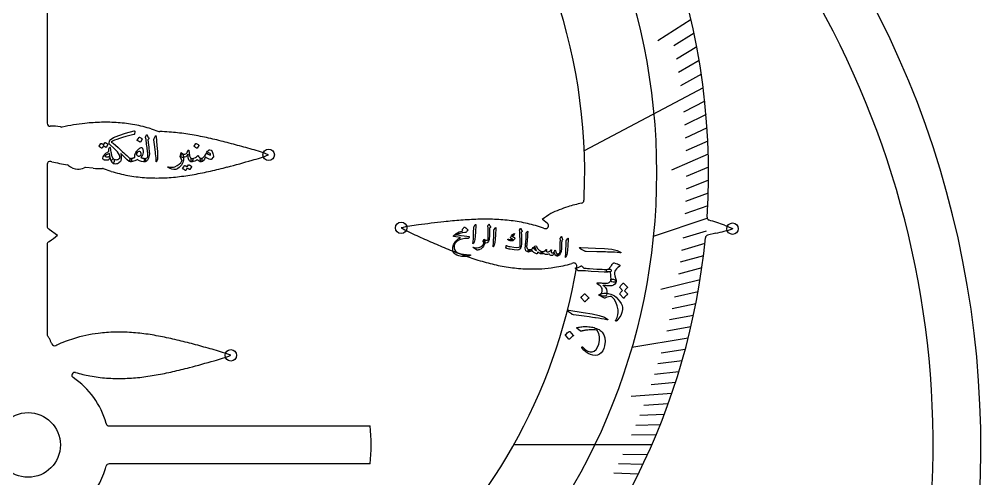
# Model space of a CAD drawing. Header units: millimetres. Extents: x -82 to 82, y -82 to 82.
# Drawn here: x -0.8 to 82.3, y -2.9 to 36.8 of the extents above; entities that cross this region are included whole.
import ezdxf

# ---------------------------------------------------------------- set-up
doc = ezdxf.new("R2010")
doc.units = ezdxf.units.MM
for name, color, linetype in [('CUT_INNER', 6, 'Continuous'), ('CUT_OUTER', 1, 'Continuous'), ('ENGRAVE', 7, 'Continuous'), ('ENGRAVE_FINE', 8, 'Continuous'), ('TEXT', 5, 'Continuous')]:
    doc.layers.add(name, color=color, linetype=linetype)

msp = doc.modelspace()

# ---------------------------------------------------------------- linework, layer by layer
at = {"layer": 'CUT_INNER'}
for points in [[(1.647, 40.701), (1.647, 27.804)], [(2.799, 27.5), (2.841, 27.49)], [(10.646, 27.324), (11.306, 27.099)], [(1.647, 24.265), (1.647, 18.898)], [(2.048, 24.486), (1.955, 24.509)], [(5.627, 23.923), (4.964, 23.982)], [(7.186, 23.651), (6.526, 23.876)], [(44.888, 19.143), (44.452, 19.5), (44.448, 19.504)], [(1.832, 18.65), (2.539, 18.126), (2.543, 18.123)], [(44.556, 18.748), (44.642, 18.716)], [(59.444, 18.3), (58.742, 18.139)], [(60.199, 18.987), (60.892, 18.698), (60.897, 18.696)], [(1.828, 17.593), (1.823, 17.59), (1.784, 17.57)], [(1.647, 17.347), (1.647, 9.565)], [(47.101, 15.717), (46.998, 15.682)], [(2.396, 8.596), (2.483, 8.641)], [(6.747, 1.865), (6.755, 1.833)], [(6.997, 1.647), (29.561, 1.647), (29.567, 1.647)], [(29.567, -1.647), (29.561, -1.647), (6.997, -1.647)]]:
    msp.add_lwpolyline(points, dxfattribs=at)
msp.add_circle((0, 0), 2.795, dxfattribs=at)
for centre, radius, start, end in [((0, 23.532), 48.112, 357.53979, 87.72889), ((0, 0), 78.232, 291.79735, 59.00105), ((0.001, 23.533), 58.817, 356.26023, 47.11041), ((1.897, 27.804), 0.25, 180, 273.46285), ((2.164, 24.44), 3.125, 78.26589, 94.61644), ((2.9, 27.733), 0.25, 256.34527, 280.83308), ((7.311, 6.154), 21.774, 96.31392, 101.56086), ((6.783, 10.884), 17.016, 91.46316, 96.29983), ((6.715, 13.382), 14.516, 85.78772, 91.44588), ((6.798, 14.585), 13.311, 79.54692, 85.76636), ((6.885, 15.064), 12.824, 72.94495, 79.53687), ((11.386, 27.336), 0.25, 251.20312, 269.95569), ((11.419, 17.959), 9.127, 85.05996, 90.20345), ((10.872, 8.099), 19, 81.63516, 85.97874), ((9.953, 1.863), 25.303, 78.33892, 81.63118), ((7.457, -10.248), 37.669, 76.10992, 78.34289), ((0.833, -37.1), 65.326, 74.82804, 76.12392), ((-9.807, -76.691), 106.321, 74.07617, 74.8781), ((16.193, 36.756), 12.547, 284.63291, 291.51562), ((16.196, 13.42), 12.538, 68.48314, 75.36473), ((1.897, 24.265), 0.25, 76.67052, 180), ((8.459, 52.373), 28.614, 257.05263, 259.80825), ((3.349, 23.965), 0.25, 50.88768, 79.16692), ((4.325, 25.083), 1.234, 228.48132, 267.17319), ((-6.646, 115.477), 94.51, 284.6228, 285.97307), ((4.325, 25.079), 1.23, 267.14145, 294.99379), ((4.942, 23.733), 0.25, 84.90224, 112.76268), ((6.413, 33.016), 9.127, 265.05996, 270.20345), ((6.445, 23.639), 0.25, 71.20312, 89.95569), ((10.947, 35.911), 12.824, 252.94495, 259.53687), ((11.033, 36.391), 13.311, 259.54692, 265.76636), ((10.537, 44.695), 21.647, 276.30829, 280.1406), ((9.005, 53.261), 30.349, 280.14051, 282.90131), ((4.95, 70.997), 48.543, 282.89316, 284.63423), ((11.117, 37.593), 14.516, 265.78772, 271.44588), ((11.048, 40.092), 17.016, 271.46316, 276.29983), ((49.903, 10.61), 10.493, 101.24328, 108.02885), ((47.803, 21.146), 0.25, 282.56579, 357.01172), ((20.379, 22.594), 27.712, 356.97824, 357.66938), ((49.817, 12.256), 9.02, 120.86953, 126.52863), ((49.721, 10.85), 10.21, 107.4749, 116.35524), ((46.129, -74.671), 94.51, 96.1853, 97.53557), ((41.186, -28.97), 48.543, 94.45566, 96.19673), ((39.777, -10.831), 30.349, 91.70301, 94.46381), ((39.518, -2.133), 21.647, 87.87079, 91.7031), ((39.688, 2.495), 17.016, 83.02566, 87.86233), ((39.987, 4.977), 14.516, 77.35022, 83.00838), ((40.246, 6.154), 13.311, 71.10942, 77.32886), ((44.73, 18.95), 0.25, 249.47918, 50.68009), ((58.942, 19.68), 0.25, 176.30976, 251.46461), ((38.57, -42.121), 64.823, 70.50882, 71.75691), ((1.897, 18.898), 0.25, 180, 243.08825), ((1.656, 18.375), 0.326, 57.37459, 66.97025), ((35.089, 6.549), 12.548, 96.19555, 103.07798), ((38.515, 29.644), 12.549, 240.04997, 246.92572), ((56.873, 30.582), 12.548, 281.82063, 288.70274), ((1.897, 17.347), 0.25, 116.91175, 180), ((-3.174, 25.098), 9.02, 303.68203, 309.34113), ((0.001, 23.531), 58.817, 271.83945, 354.52432), ((77.453, 114.954), 106.321, 245.63867, 246.4406), ((61.119, 77.352), 65.326, 246.39054, 247.68642), ((58.798, 17.895), 0.25, 102.91039, 174.55078), ((50.627, 51.763), 37.669, 247.67242, 249.90539), ((46.38, 40.15), 25.303, 249.90142, 253.19368), ((44.557, 34.116), 19, 253.19766, 257.54124), ((0.001, 23.531), 48.111, 272.27081, 350.31533), ((43.814, 30.772), 15.575, 257.55421, 262.82447), ((43.587, 29.004), 13.792, 262.8448, 268.81228), ((43.567, 28.168), 12.956, 268.82276, 278.55057), ((43.729, 27.128), 11.903, 278.5226, 285.93631), ((47.18, 15.48), 0.25, 350.33203, 108.47425), ((1.897, 9.565), 0.25, 180, 214.61983), ((0.05, 8.194), 2.051, 29.2124, 36.83811), ((-0.477, 7.894), 2.657, 24.06606, 29.29557), ((7.395, -2.202), 11.903, 106.9601, 114.37381), ((7.708, -3.207), 12.956, 97.26026, 106.98807), ((7.811, -4.037), 13.792, 91.2823, 97.24978), ((7.846, -5.819), 15.575, 85.99171, 91.26197), ((7.602, -9.235), 19, 81.63516, 85.97874), ((6.683, -15.471), 25.303, 78.33892, 81.63118), ((4.187, -27.582), 37.669, 76.10992, 78.34289), ((-1.3, 7.519), 3.561, 19.93105, 24.18372), ((2.283, 8.819), 0.25, 200.22859, 296.91175), ((-2.437, -54.434), 65.326, 74.82804, 76.12392), ((-13.077, -94.025), 106.321, 74.07617, 74.8781), ((12.922, 19.422), 12.547, 284.63291, 291.51562), ((12.926, -3.915), 12.538, 68.48314, 75.36473), ((1.68, 53.662), 48.543, 282.89316, 284.63423), ((-9.916, 98.143), 94.51, 284.6228, 285.97307), ((4.031, 6.026), 0.25, 74.62171, 235.54688), ((0, 0), 7, 15.45628, 56.24259), ((7.35, 17.049), 11.262, 253.21401, 259.76179), ((7.763, 19.056), 13.311, 259.54692, 265.76636), ((7.778, 22.757), 17.016, 271.46316, 276.29983), ((7.267, 27.361), 21.647, 276.30829, 280.1406), ((5.735, 35.926), 30.349, 280.14051, 282.90131), ((7.847, 20.259), 14.516, 265.78772, 271.44588), ((6.997, 1.897), 0.25, 194.76563, 270), ((12.841, 0), 16.806, 354.37701, 5.62299), ((6.997, -1.897), 0.25, 90, 165.23437), ((0, 0), 7, 285.45619, 343.11244), ((2.51, -0.729), 4.386, 342.69339, 345.41223)]:
    msp.add_arc(centre, radius, start, end, dxfattribs=at)
at = {"layer": 'CUT_OUTER'}
msp.add_arc((0, 0), 82.35, 279.49272, 185.62553, dxfattribs=at)
at = {"layer": 'ENGRAVE'}
for points in [[(58.357, 30.879), (48.075, 25.438)], [(58.685, 19.576), (54.042, 18.027)], [(57.05, 9.219), (52.181, 8.432)], [(53.905, 0), (41.965, 0)]]:
    msp.add_lwpolyline(points, dxfattribs=at)
for centre, radius in [((0, 23.532), 54.322), ((20.795, 25.084), 0.494), ((32.249, 18.771), 0.494), ((60.898, 18.696), 0.494), ((17.525, 7.749), 0.494)]:
    msp.add_circle(centre, radius, dxfattribs=at)
at = {"layer": 'ENGRAVE_FINE'}
for points in [[(57.308, 36.776), (54.426, 34.927)], [(57.569, 35.588), (55.822, 34.508)], [(57.804, 34.403), (56.037, 33.352)], [(58.014, 33.224), (56.227, 32.2)], [(58.198, 32.048), (56.392, 31.053)], [(58.492, 29.715), (56.649, 28.778)], [(58.603, 28.557), (56.742, 27.65)], [(58.69, 27.407), (56.812, 26.529)], [(58.755, 26.263), (56.86, 25.416)], [(58.796, 25.127), (55.606, 23.764)], [(58.816, 24), (56.89, 23.214)], [(58.814, 22.88), (56.874, 22.125)], [(58.791, 21.769), (56.837, 21.046)], [(58.748, 20.668), (56.78, 19.975)], [(58.602, 18.493), (56.608, 17.864)], [(58.5, 17.42), (56.494, 16.823)], [(58.379, 16.358), (56.362, 15.792)], [(58.24, 15.305), (56.213, 14.772)], [(58.083, 14.264), (54.681, 13.428)], [(57.909, 13.232), (55.863, 12.765)], [(57.718, 12.212), (55.663, 11.778)], [(57.511, 11.203), (55.448, 10.802)], [(57.288, 10.206), (55.218, 9.837)], [(56.797, 8.244), (54.713, 7.942)], [(56.528, 7.281), (54.44, 7.012)], [(56.246, 6.329), (54.153, 6.094)], [(55.95, 5.389), (53.852, 5.187)], [(55.641, 4.461), (52.13, 4.18)], [(55.318, 3.545), (53.214, 3.41)], [(54.983, 2.641), (52.876, 2.54)], [(54.636, 1.749), (52.527, 1.681)], [(54.276, 0.868), (52.167, 0.835)], [(53.523, -0.856), (51.414, -0.823)], [(53.131, -1.7), (51.023, -1.633)], [(52.727, -2.533), (50.621, -2.431)]]:
    msp.add_lwpolyline(points, dxfattribs=at)
at = {"layer": 'TEXT'}
for points in [[(9.18, 27.147), (9.19, 27.147), (9.198, 27.145), (9.204, 27.142), (9.21, 27.137), (9.217, 27.13), (9.221, 27.119), (9.222, 27.105), (9.22, 27.088), (9.184, 26.862), (9.181, 26.851), (9.175, 26.843), (9.166, 26.837), (9.154, 26.832), (8.792, 26.745), (8.461, 26.659), (8.164, 26.576), (7.899, 26.494), (7.667, 26.415), (7.468, 26.338), (7.302, 26.262), (7.169, 26.189), (7.354, 26.076), (7.563, 25.916), (7.797, 25.71), (8.055, 25.458), (8.162, 25.352), (8.277, 25.244), (8.398, 25.131), (8.528, 25.015), (8.649, 24.911), (8.746, 24.835), (8.819, 24.788), (8.869, 24.769), (8.92, 24.747), (8.944, 24.7), (8.943, 24.628), (8.915, 24.533), (8.903, 24.507), (8.892, 24.488), (8.88, 24.477), (8.869, 24.474), (8.748, 24.517), (8.571, 24.649), (8.339, 24.868), (8.052, 25.176), (8.035, 25.185), (8.023, 25.188), (8.017, 25.184), (8.016, 25.172), (8.037, 25.018), (8.05, 24.885), (8.054, 24.773), (8.049, 24.68), (8.031, 24.62), (8.008, 24.566), (7.98, 24.517), (7.947, 24.474), (7.879, 24.406), (7.805, 24.353), (7.726, 24.315), (7.642, 24.293), (7.547, 24.284), (7.464, 24.291), (7.391, 24.316), (7.33, 24.359), (7.266, 24.427), (7.229, 24.492), (7.219, 24.556), (7.235, 24.618), (7.274, 24.683), (7.314, 24.721), (7.356, 24.732), (7.399, 24.716), (7.464, 24.682), (7.535, 24.663), (7.612, 24.658), (7.694, 24.667), (7.776, 24.69), (7.849, 24.726), (7.915, 24.775), (7.973, 24.838), (7.901, 25.064), (7.725, 25.327), (7.445, 25.627), (7.061, 25.963), (7.032, 25.994), (7.014, 26.031), (7.008, 26.074), (7.012, 26.124), (7.03, 26.221), (7.048, 26.294), (7.066, 26.345), (7.084, 26.373), (7.386, 26.568), (7.834, 26.761), (8.429, 26.953), (9.171, 27.144), (9.172, 27.144), (9.174, 27.144), (9.175, 27.145), (9.175, 27.146), (9.176, 27.146), (9.178, 27.147), (9.179, 27.147), (9.18, 27.147)], [(10.165, 26.639), (10.187, 26.692), (10.204, 26.735), (10.216, 26.766), (10.224, 26.786), (10.229, 26.799), (10.237, 26.809), (10.246, 26.814), (10.257, 26.816), (10.269, 26.814), (10.279, 26.808), (10.287, 26.797), (10.293, 26.783), (10.32, 26.713), (10.352, 26.649), (10.39, 26.593), (10.434, 26.544), (10.446, 26.528), (10.449, 26.51), (10.444, 26.49), (10.43, 26.468), (10.358, 26.366), (10.363, 26.321), (10.368, 26.276), (10.373, 26.232), (10.378, 26.189), (10.383, 26.147), (10.388, 26.106), (10.393, 26.065), (10.398, 26.025), (10.443, 25.657), (10.471, 25.369), (10.481, 25.162), (10.473, 25.035), (10.411, 24.804), (10.33, 24.633), (10.231, 24.523), (10.112, 24.474), (10.109, 24.474), (10.106, 24.474), (10.102, 24.474), (10.099, 24.474), (10.08, 24.492), (10.067, 24.534), (10.062, 24.6), (10.063, 24.69), (10.066, 24.723), (10.075, 24.747), (10.091, 24.763), (10.112, 24.769), (10.195, 24.785), (10.265, 24.816), (10.32, 24.859), (10.361, 24.916), (10.359, 24.985), (10.354, 25.063), (10.346, 25.151), (10.337, 25.248), (10.325, 25.354), (10.312, 25.468), (10.297, 25.592), (10.28, 25.724), (10.264, 25.853), (10.249, 25.97), (10.236, 26.073), (10.224, 26.163), (10.213, 26.24), (10.205, 26.304), (10.198, 26.355), (10.194, 26.393), (10.161, 26.58), (10.16, 26.598), (10.161, 26.614), (10.162, 26.628), (10.165, 26.639)], [(10.978, 26.672), (11.01, 26.732), (11.035, 26.754), (11.054, 26.736), (11.067, 26.678), (11.142, 25.874), (11.187, 25.381), (11.197, 24.987), (11.172, 24.692), (11.113, 24.497), (11.102, 24.48), (11.092, 24.472), (11.084, 24.471), (11.077, 24.477), (11.071, 24.486), (11.067, 24.499), (11.064, 24.514), (11.064, 24.533), (11.064, 24.675), (11.057, 24.825), (11.044, 24.985), (11.024, 25.153), (11.02, 25.197), (11.007, 25.315), (10.985, 25.508), (10.955, 25.776), (10.883, 26.37), (10.882, 26.401), (10.883, 26.43), (10.888, 26.457), (10.896, 26.481)], [(6.635, 26.13), (6.639, 26.134), (6.644, 26.137), (6.652, 26.138), (6.661, 26.137), (6.693, 26.125), (6.724, 26.111), (6.755, 26.097), (6.784, 26.081), (6.812, 26.064), (6.84, 26.045), (6.867, 26.024), (6.894, 26.002), (6.899, 25.996), (6.901, 25.988), (6.901, 25.981), (6.897, 25.973), (6.74, 25.724), (6.735, 25.72), (6.729, 25.72), (6.721, 25.724), (6.71, 25.73), (6.703, 25.736), (6.691, 25.744), (6.675, 25.755), (6.654, 25.768), (6.629, 25.783), (6.598, 25.801), (6.563, 25.822), (6.523, 25.845), (6.398, 25.651), (6.393, 25.645), (6.385, 25.644), (6.376, 25.647), (6.366, 25.655), (6.356, 25.661), (6.342, 25.671), (6.322, 25.684), (6.297, 25.701), (6.266, 25.72), (6.229, 25.743), (6.185, 25.769), (6.136, 25.799), (6.131, 25.804), (6.128, 25.809), (6.129, 25.814), (6.133, 25.819), (6.293, 26.058), (6.298, 26.062), (6.303, 26.065), (6.311, 26.066), (6.32, 26.065), (6.347, 26.056), (6.374, 26.045), (6.4, 26.034), (6.425, 26.02), (6.449, 26.006), (6.472, 25.99), (6.495, 25.974), (6.516, 25.956)], [(9.597, 26.59), (9.601, 26.594), (9.607, 26.596), (9.614, 26.597), (9.623, 26.596), (9.687, 26.57), (9.747, 26.539), (9.804, 26.501), (9.856, 26.458), (9.861, 26.452), (9.864, 26.445), (9.863, 26.439), (9.86, 26.432), (9.705, 26.183), (9.7, 26.177), (9.692, 26.175), (9.683, 26.178), (9.672, 26.186), (9.663, 26.193), (9.649, 26.202), (9.629, 26.216), (9.604, 26.232), (9.573, 26.252), (9.536, 26.275), (9.492, 26.301), (9.443, 26.33), (9.436, 26.335), (9.433, 26.34), (9.433, 26.345), (9.436, 26.35)], [(14.505, 26.058), (14.509, 26.062), (14.515, 26.065), (14.522, 26.066), (14.531, 26.065), (14.595, 26.039), (14.655, 26.007), (14.711, 25.97), (14.764, 25.927), (14.769, 25.92), (14.772, 25.914), (14.771, 25.907), (14.768, 25.901), (14.613, 25.651), (14.608, 25.645), (14.6, 25.644), (14.591, 25.647), (14.581, 25.655), (14.571, 25.661), (14.557, 25.671), (14.537, 25.684), (14.512, 25.701), (14.481, 25.72), (14.444, 25.743), (14.4, 25.769), (14.351, 25.799), (14.344, 25.804), (14.341, 25.809), (14.341, 25.814), (14.344, 25.819)], [(7.402, 24.713), (7.432, 24.68), (7.447, 24.635), (7.45, 24.577), (7.438, 24.506), (7.415, 24.427), (7.389, 24.376), (7.362, 24.353), (7.333, 24.359), (7.252, 24.437), (7.183, 24.556), (7.126, 24.717), (7.081, 24.92), (7.045, 24.801), (7.006, 24.713), (6.965, 24.656), (6.92, 24.631), (6.896, 24.627), (6.87, 24.624), (6.843, 24.622), (6.813, 24.621), (6.782, 24.621), (6.75, 24.622), (6.716, 24.623), (6.681, 24.624), (6.618, 24.63), (6.569, 24.638), (6.533, 24.648), (6.51, 24.66), (6.478, 24.696), (6.459, 24.732), (6.452, 24.767), (6.457, 24.802), (6.504, 24.917), (6.544, 25.007), (6.579, 25.071), (6.608, 25.11), (6.647, 25.147), (6.688, 25.182), (6.732, 25.216), (6.777, 25.248), (6.826, 25.278), (6.877, 25.308), (6.931, 25.336), (6.989, 25.363), (6.973, 25.491), (6.969, 25.517), (6.969, 25.541), (6.973, 25.561), (6.979, 25.579), (7.048, 25.727), (7.062, 25.745), (7.076, 25.744), (7.089, 25.724), (7.101, 25.684), (7.12, 25.558), (7.138, 25.442), (7.156, 25.337), (7.173, 25.243), (7.189, 25.159), (7.205, 25.086), (7.222, 25.023), (7.238, 24.972), (7.273, 24.887), (7.312, 24.816), (7.355, 24.758), (7.402, 24.713)], [(7.025, 25.195), (6.892, 25.148), (6.785, 25.092), (6.703, 25.027), (6.648, 24.953), (6.673, 24.936), (6.704, 24.923), (6.743, 24.913), (6.789, 24.907), (6.815, 24.905), (6.842, 24.905), (6.869, 24.906), (6.895, 24.908), (6.923, 24.912), (6.95, 24.917), (6.978, 24.924), (7.005, 24.933), (7.037, 24.954), (7.054, 24.99), (7.057, 25.042), (7.045, 25.11), (7.036, 25.141), (7.03, 25.166), (7.026, 25.184), (7.025, 25.195)], [(9.8, 25.717), (9.805, 25.717), (9.809, 25.716), (9.813, 25.716), (9.817, 25.715), (9.82, 25.714), (9.823, 25.713), (9.827, 25.712), (9.83, 25.71), (9.866, 25.681), (9.895, 25.641), (9.917, 25.59), (9.932, 25.53), (9.944, 25.407), (9.939, 25.288), (9.916, 25.172), (9.876, 25.061), (9.864, 25.035), (9.851, 25.008), (9.838, 24.982), (9.823, 24.956), (9.808, 24.93), (9.792, 24.903), (9.775, 24.877), (9.758, 24.851), (9.808, 24.834), (9.856, 24.818), (9.903, 24.805), (9.948, 24.793), (9.992, 24.784), (10.033, 24.777), (10.074, 24.771), (10.112, 24.769), (10.127, 24.764), (10.138, 24.748), (10.147, 24.723), (10.152, 24.687), (10.156, 24.596), (10.152, 24.53), (10.137, 24.489), (10.112, 24.474), (9.972, 24.474), (9.812, 24.506), (9.634, 24.57), (9.436, 24.664), (9.37, 24.633), (9.296, 24.602), (9.214, 24.57), (9.125, 24.539), (9.035, 24.51), (8.963, 24.49), (8.909, 24.478), (8.872, 24.474), (8.854, 24.478), (8.838, 24.492), (8.824, 24.514), (8.813, 24.546), (8.809, 24.564), (8.806, 24.582), (8.805, 24.6), (8.805, 24.618), (8.806, 24.636), (8.808, 24.654), (8.81, 24.672), (8.813, 24.69), (8.823, 24.723), (8.836, 24.747), (8.852, 24.763), (8.872, 24.769), (8.919, 24.777), (8.965, 24.786), (9.009, 24.796), (9.053, 24.806), (9.095, 24.817), (9.137, 24.829), (9.179, 24.841), (9.22, 24.854), (9.214, 24.928), (9.218, 25.004), (9.233, 25.084), (9.259, 25.166), (9.288, 25.232), (9.321, 25.296), (9.359, 25.358), (9.402, 25.418), (9.45, 25.476), (9.503, 25.532), (9.562, 25.586), (9.627, 25.638), (9.677, 25.673), (9.723, 25.697), (9.764, 25.712), (9.8, 25.717)], [(9.653, 25.369), (9.576, 25.365), (9.503, 25.335), (9.433, 25.281), (9.367, 25.202), (9.356, 25.176), (9.358, 25.143), (9.374, 25.103), (9.403, 25.058), (9.442, 25.014), (9.483, 24.984), (9.526, 24.965), (9.571, 24.959), (9.62, 24.967), (9.672, 24.991), (9.728, 25.031), (9.787, 25.087), (9.783, 25.197), (9.759, 25.281), (9.715, 25.338), (9.653, 25.369)], [(12.11, 23.988), (12.1, 23.995), (12.092, 24.002), (12.087, 24.009), (12.084, 24.017), (12.083, 24.024), (12.085, 24.031), (12.088, 24.037), (12.094, 24.044), (12.1, 24.048), (12.107, 24.049), (12.116, 24.049), (12.127, 24.047), (12.28, 24.013), (12.424, 24.002), (12.56, 24.014), (12.688, 24.05), (12.885, 24.145), (13.053, 24.261), (13.191, 24.399), (13.301, 24.559), (13.303, 24.562), (13.304, 24.564), (13.305, 24.567), (13.306, 24.569), (13.307, 24.57), (13.307, 24.572), (13.307, 24.574), (13.308, 24.575), (13.297, 24.641), (13.266, 24.718), (13.213, 24.805), (13.14, 24.903), (13.138, 24.909), (13.136, 24.915), (13.136, 24.919), (13.137, 24.923), (13.232, 25.258), (13.243, 25.27), (13.261, 25.262), (13.287, 25.232), (13.321, 25.182), (13.362, 25.106), (13.395, 25.022), (13.42, 24.931), (13.435, 24.831), (13.439, 24.775), (13.435, 24.705), (13.424, 24.621), (13.406, 24.523), (13.374, 24.417), (13.322, 24.308), (13.248, 24.194), (13.153, 24.076), (13.052, 23.972), (12.952, 23.895), (12.856, 23.844), (12.763, 23.821), (12.598, 23.818), (12.434, 23.844), (12.271, 23.901), (12.11, 23.988)], [(13.862, 25.487), (13.877, 25.482), (13.887, 25.471), (13.895, 25.455), (13.898, 25.435), (13.9, 25.421), (13.903, 25.401), (13.906, 25.375), (13.91, 25.345), (13.914, 25.308), (13.919, 25.267), (13.925, 25.221), (13.931, 25.169), (13.944, 25.071), (13.96, 24.989), (13.98, 24.923), (14.003, 24.874), (14.031, 24.835), (14.066, 24.805), (14.108, 24.783), (14.157, 24.769), (14.203, 24.754), (14.232, 24.728), (14.244, 24.691), (14.239, 24.644), (14.22, 24.57), (14.2, 24.516), (14.18, 24.484), (14.161, 24.474), (14.064, 24.486), (13.986, 24.523), (13.925, 24.584), (13.882, 24.67), (13.874, 24.698), (13.866, 24.727), (13.858, 24.757), (13.851, 24.79), (13.844, 24.825), (13.838, 24.862), (13.833, 24.901), (13.829, 24.943), (13.826, 24.983), (13.823, 25.019), (13.82, 25.05), (13.818, 25.077), (13.816, 25.099), (13.814, 25.116), (13.813, 25.127), (13.813, 25.133), (13.813, 25.136), (13.812, 25.137), (13.811, 25.138), (13.809, 25.138), (13.808, 25.136), (13.805, 25.133), (13.803, 25.129), (13.8, 25.123), (13.733, 25.005), (13.643, 24.919), (13.528, 24.865), (13.39, 24.844), (13.331, 24.851), (13.285, 24.875), (13.252, 24.915), (13.232, 24.972), (13.226, 25.024), (13.227, 25.068), (13.236, 25.104), (13.252, 25.133), (13.271, 25.153), (13.291, 25.163), (13.311, 25.164), (13.331, 25.156), (13.348, 25.144), (13.363, 25.136), (13.375, 25.131), (13.386, 25.13), (13.481, 25.126), (13.563, 25.136), (13.63, 25.159), (13.685, 25.195), (13.717, 25.23), (13.75, 25.285), (13.784, 25.361), (13.819, 25.458), (13.826, 25.473), (13.835, 25.483), (13.847, 25.488), (13.862, 25.487)], [(14.958, 24.769), (14.984, 24.76), (15.003, 24.752), (15.015, 24.742), (15.02, 24.733), (15.023, 24.718), (15.023, 24.7), (15.023, 24.679), (15.02, 24.654), (15.008, 24.575), (14.993, 24.519), (14.976, 24.485), (14.958, 24.474), (14.869, 24.486), (14.781, 24.523), (14.692, 24.586), (14.604, 24.674), (14.519, 24.593), (14.416, 24.533), (14.296, 24.493), (14.157, 24.474), (14.142, 24.477), (14.13, 24.486), (14.121, 24.501), (14.115, 24.523), (14.088, 24.66), (14.085, 24.676), (14.087, 24.692), (14.092, 24.71), (14.101, 24.729), (14.112, 24.744), (14.125, 24.756), (14.14, 24.764), (14.157, 24.769), (14.323, 24.793), (14.459, 24.838), (14.566, 24.902), (14.643, 24.985), (14.652, 24.997), (14.662, 25.005), (14.675, 25.01), (14.689, 25.012), (14.702, 25.01), (14.711, 25.004), (14.716, 24.995), (14.718, 24.982), (14.719, 24.97), (14.72, 24.959), (14.722, 24.95), (14.725, 24.943), (14.78, 24.876), (14.837, 24.825), (14.896, 24.79), (14.958, 24.769)], [(15.722, 25.517), (15.825, 25.48), (15.91, 25.377), (15.977, 25.208), (16.027, 24.972), (16.029, 24.955), (16.028, 24.94), (16.024, 24.927), (16.017, 24.916), (15.837, 24.69), (15.825, 24.676), (15.81, 24.668), (15.793, 24.665), (15.775, 24.667), (15.652, 24.709), (15.537, 24.762), (15.429, 24.827), (15.329, 24.903), (15.248, 24.715), (15.159, 24.581), (15.062, 24.5), (14.958, 24.474), (14.946, 24.478), (14.934, 24.491), (14.921, 24.512), (14.909, 24.542), (14.889, 24.617), (14.882, 24.677), (14.887, 24.722), (14.905, 24.752), (14.916, 24.759), (14.928, 24.765), (14.942, 24.768), (14.958, 24.769), (15.032, 24.782), (15.105, 24.816), (15.177, 24.873), (15.246, 24.953), (15.277, 24.998), (15.323, 25.074), (15.384, 25.179), (15.46, 25.313), (15.519, 25.402), (15.583, 25.466), (15.65, 25.504), (15.722, 25.517)], [(15.486, 25.195), (15.547, 25.144), (15.617, 25.102), (15.695, 25.069), (15.781, 25.044), (15.777, 25.109), (15.759, 25.162), (15.729, 25.202), (15.686, 25.231), (15.637, 25.246), (15.587, 25.245), (15.537, 25.228), (15.486, 25.195)], [(13.862, 24.214), (13.866, 24.218), (13.872, 24.221), (13.879, 24.222), (13.888, 24.221), (13.921, 24.209), (13.952, 24.195), (13.982, 24.181), (14.011, 24.165), (14.04, 24.148), (14.068, 24.129), (14.095, 24.108), (14.121, 24.086), (14.126, 24.08), (14.129, 24.072), (14.128, 24.065), (14.124, 24.057), (13.967, 23.808), (13.963, 23.804), (13.956, 23.804), (13.948, 23.808), (13.938, 23.814), (13.93, 23.82), (13.919, 23.828), (13.902, 23.839), (13.882, 23.852), (13.856, 23.867), (13.826, 23.885), (13.791, 23.906), (13.751, 23.929), (13.626, 23.735), (13.62, 23.729), (13.613, 23.728), (13.604, 23.731), (13.593, 23.739), (13.584, 23.745), (13.569, 23.755), (13.549, 23.768), (13.524, 23.785), (13.493, 23.804), (13.456, 23.827), (13.413, 23.854), (13.363, 23.883), (13.358, 23.888), (13.356, 23.893), (13.357, 23.898), (13.36, 23.903), (13.521, 24.142), (13.525, 24.146), (13.531, 24.149), (13.538, 24.149), (13.547, 24.149), (13.575, 24.14), (13.601, 24.129), (13.627, 24.118), (13.652, 24.104), (13.676, 24.09), (13.7, 24.075), (13.722, 24.058), (13.744, 24.041)], [(37.743, 18.356), (37.525, 18.332), (37.33, 18.289), (37.156, 18.227), (37.005, 18.144), (36.982, 18.131), (36.961, 18.125), (36.943, 18.126), (36.927, 18.134), (36.912, 18.159), (36.919, 18.191), (36.95, 18.228), (37.004, 18.272), (37.128, 18.347), (37.267, 18.411), (37.421, 18.463), (37.591, 18.504), (37.555, 18.578), (37.549, 18.596), (37.547, 18.613), (37.55, 18.63), (37.558, 18.646), (37.6, 18.705), (37.637, 18.754), (37.67, 18.792), (37.699, 18.819), (37.717, 18.831), (37.733, 18.837), (37.748, 18.835), (37.761, 18.827), (37.839, 18.767), (37.903, 18.712), (37.954, 18.661), (37.993, 18.616), (37.999, 18.602), (38.001, 18.586), (37.998, 18.567), (37.989, 18.545), (37.969, 18.513), (37.938, 18.474), (37.896, 18.429), (37.844, 18.378), (37.832, 18.371), (37.811, 18.365), (37.781, 18.36), (37.743, 18.356)], [(38.628, 19.012), (38.658, 19.053), (38.678, 19.066), (38.69, 19.051), (38.694, 19.008), (38.662, 18.411), (38.641, 18.045), (38.605, 17.756), (38.555, 17.543), (38.49, 17.406), (38.481, 17.395), (38.473, 17.39), (38.467, 17.39), (38.462, 17.396), (38.459, 17.403), (38.457, 17.413), (38.457, 17.424), (38.458, 17.438), (38.474, 17.542), (38.485, 17.653), (38.493, 17.771), (38.497, 17.896), (38.498, 17.928), (38.502, 18.017), (38.507, 18.16), (38.514, 18.36), (38.526, 18.802), (38.528, 18.825), (38.532, 18.846), (38.539, 18.865), (38.547, 18.882)], [(39.839, 19.086), (39.844, 19.084), (39.849, 19.079), (39.853, 19.073), (39.855, 19.064), (39.859, 19.05), (39.868, 19.032), (39.88, 19.009), (39.897, 18.981), (39.907, 18.967), (39.917, 18.952), (39.926, 18.939), (39.935, 18.925), (39.944, 18.913), (39.954, 18.901), (39.963, 18.89), (39.973, 18.879), (39.981, 18.866), (39.981, 18.85), (39.974, 18.832), (39.96, 18.812), (39.884, 18.728), (39.882, 18.695), (39.881, 18.655), (39.881, 18.607), (39.881, 18.552), (39.881, 18.489), (39.881, 18.418), (39.881, 18.339), (39.88, 18.253), (39.879, 18.166), (39.878, 18.087), (39.875, 18.015), (39.872, 17.95), (39.867, 17.891), (39.861, 17.84), (39.855, 17.795), (39.848, 17.757), (39.808, 17.63), (39.749, 17.536), (39.673, 17.474), (39.578, 17.444), (39.563, 17.441), (39.549, 17.44), (39.535, 17.439), (39.522, 17.439), (39.51, 17.44), (39.498, 17.442), (39.486, 17.444), (39.475, 17.446), (39.446, 17.462), (39.422, 17.489), (39.406, 17.53), (39.395, 17.584), (39.391, 17.64), (39.392, 17.689), (39.4, 17.73), (39.412, 17.765), (39.416, 17.771), (39.42, 17.775), (39.424, 17.777), (39.429, 17.777), (39.434, 17.776), (39.439, 17.773), (39.443, 17.77), (39.447, 17.765), (39.475, 17.739), (39.508, 17.72), (39.547, 17.705), (39.591, 17.697), (39.639, 17.695), (39.681, 17.698), (39.72, 17.707), (39.754, 17.722), (39.762, 17.794), (39.767, 17.932), (39.767, 18.135), (39.764, 18.402), (39.76, 18.7), (39.759, 18.739), (39.758, 18.777), (39.755, 18.812), (39.752, 18.846), (39.75, 18.863), (39.748, 18.878), (39.747, 18.892), (39.747, 18.904), (39.747, 18.915), (39.746, 18.924), (39.746, 18.932), (39.746, 18.938), (39.746, 18.95), (39.748, 18.962), (39.752, 18.972), (39.757, 18.98), (39.82, 19.076), (39.825, 19.081), (39.829, 19.084), (39.834, 19.086), (39.839, 19.086)], [(40.369, 18.754), (40.398, 18.795), (40.419, 18.808), (40.431, 18.793), (40.434, 18.75), (40.402, 18.153), (40.382, 17.787), (40.346, 17.498), (40.296, 17.285), (40.231, 17.148), (40.221, 17.137), (40.213, 17.132), (40.207, 17.132), (40.203, 17.137), (40.199, 17.145), (40.198, 17.155), (40.198, 17.166), (40.199, 17.18), (40.215, 17.284), (40.226, 17.395), (40.234, 17.513), (40.237, 17.638), (40.239, 17.67), (40.243, 17.758), (40.248, 17.902), (40.255, 18.101), (40.266, 18.544), (40.269, 18.567), (40.273, 18.588), (40.279, 18.607), (40.288, 18.624)], [(42.598, 18.698), (42.608, 18.671), (42.619, 18.644), (42.63, 18.619), (42.642, 18.595), (42.655, 18.572), (42.669, 18.551), (42.684, 18.53), (42.701, 18.512), (42.707, 18.501), (42.707, 18.49), (42.703, 18.478), (42.694, 18.466), (42.64, 18.4), (42.635, 18.393), (42.631, 18.387), (42.628, 18.382), (42.627, 18.378), (42.638, 18.177), (42.646, 17.996), (42.652, 17.834), (42.655, 17.692), (42.657, 17.57), (42.655, 17.468), (42.651, 17.385), (42.645, 17.322), (42.627, 17.205), (42.62, 17.168), (42.61, 17.131), (42.599, 17.094), (42.586, 17.058), (42.571, 17.021), (42.553, 16.985), (42.534, 16.948), (42.513, 16.913), (42.432, 16.866), (42.267, 16.851), (42.017, 16.868), (41.684, 16.915), (41.58, 16.934), (41.485, 16.955), (41.397, 16.976), (41.318, 16.999), (41.311, 17.003), (41.307, 17.009), (41.304, 17.015), (41.304, 17.023), (41.308, 17.06), (41.311, 17.094), (41.314, 17.124), (41.317, 17.151), (41.321, 17.175), (41.324, 17.196), (41.327, 17.215), (41.33, 17.23), (41.333, 17.239), (41.337, 17.243), (41.342, 17.244), (41.349, 17.24), (41.403, 17.214), (41.473, 17.191), (41.56, 17.17), (41.665, 17.151), (41.977, 17.105), (42.224, 17.083), (42.406, 17.087), (42.521, 17.115), (42.531, 17.188), (42.536, 17.323), (42.535, 17.52), (42.528, 17.779), (42.519, 18.038), (42.512, 18.235), (42.506, 18.368), (42.501, 18.438), (42.499, 18.457), (42.497, 18.475), (42.496, 18.492), (42.494, 18.508), (42.493, 18.522), (42.491, 18.535), (42.49, 18.546), (42.489, 18.555), (42.488, 18.576), (42.49, 18.595), (42.495, 18.613), (42.505, 18.629), (42.564, 18.713), (42.569, 18.719), (42.573, 18.722), (42.578, 18.724), (42.582, 18.723), (42.588, 18.719), (42.592, 18.713), (42.596, 18.707), (42.598, 18.698)], [(43.157, 18.463), (43.163, 18.47), (43.168, 18.474), (43.172, 18.476), (43.176, 18.475), (43.181, 18.471), (43.185, 18.461), (43.187, 18.445), (43.188, 18.422), (43.181, 18.24), (43.173, 18.072), (43.163, 17.917), (43.151, 17.777), (43.139, 17.658), (43.129, 17.55), (43.12, 17.456), (43.112, 17.373), (43.106, 17.303), (43.1, 17.245), (43.096, 17.2), (43.093, 17.168), (43.1, 17.067), (43.136, 16.988), (43.202, 16.931), (43.298, 16.897), (43.324, 16.885), (43.339, 16.866), (43.343, 16.838), (43.336, 16.803), (43.316, 16.748), (43.298, 16.709), (43.281, 16.687), (43.266, 16.68), (43.13, 16.719), (43.035, 16.79), (42.983, 16.891), (42.973, 17.023), (42.978, 17.085), (42.983, 17.147), (42.988, 17.209), (42.994, 17.272), (43, 17.334), (43.007, 17.396), (43.013, 17.459), (43.02, 17.522), (43.033, 17.641), (43.043, 17.749), (43.049, 17.846), (43.051, 17.931), (43.051, 18.012), (43.051, 18.1), (43.049, 18.193), (43.046, 18.291), (43.046, 18.308), (43.049, 18.324), (43.054, 18.338), (43.062, 18.35)], [(37.135, 18.162), (37.442, 18.105), (37.708, 18.064), (37.934, 18.04), (38.119, 18.03), (38.125, 18.03), (38.13, 18.029), (38.134, 18.027), (38.137, 18.024), (38.139, 18.02), (38.139, 18.016), (38.139, 18.011), (38.138, 18.006), (38.13, 17.984), (38.122, 17.965), (38.115, 17.947), (38.108, 17.931), (38.102, 17.917), (38.096, 17.905), (38.091, 17.895), (38.086, 17.886), (38.075, 17.872), (38.065, 17.862), (38.054, 17.857), (38.042, 17.855), (37.757, 17.846), (37.504, 17.803), (37.283, 17.727), (37.093, 17.616), (36.993, 17.531), (36.916, 17.437), (36.861, 17.333), (36.829, 17.221), (36.817, 17.038), (36.853, 16.883), (36.939, 16.754), (37.073, 16.652), (37.145, 16.616), (37.226, 16.584), (37.314, 16.555), (37.411, 16.528), (37.515, 16.505), (37.627, 16.485), (37.748, 16.467), (37.875, 16.452), (37.921, 16.448), (37.966, 16.444), (38.01, 16.441), (38.054, 16.438), (38.096, 16.435), (38.137, 16.433), (38.177, 16.432), (38.216, 16.431), (38.227, 16.43), (38.235, 16.426), (38.239, 16.418), (38.239, 16.408), (38.237, 16.396), (38.233, 16.387), (38.227, 16.382), (38.22, 16.379), (38.148, 16.36), (38.08, 16.344), (38.016, 16.329), (37.956, 16.317), (37.9, 16.307), (37.848, 16.299), (37.801, 16.293), (37.758, 16.288), (37.718, 16.286), (37.678, 16.284), (37.641, 16.284), (37.604, 16.284), (37.568, 16.285), (37.533, 16.287), (37.5, 16.291), (37.467, 16.297), (37.246, 16.347), (37.065, 16.413), (36.924, 16.493), (36.823, 16.588), (36.755, 16.699), (36.715, 16.822), (36.702, 16.958), (36.716, 17.107), (36.767, 17.287), (36.85, 17.457), (36.964, 17.616), (37.111, 17.765), (37.166, 17.809), (37.227, 17.849), (37.294, 17.887), (37.367, 17.921), (36.787, 18.012), (36.773, 18.02), (36.769, 18.032), (36.774, 18.047), (36.787, 18.066), (36.811, 18.093), (36.833, 18.117), (36.852, 18.138), (36.869, 18.157), (36.884, 18.173), (36.897, 18.185), (36.907, 18.195), (36.915, 18.202), (36.931, 18.201), (36.973, 18.194), (37.041, 18.181), (37.135, 18.162)], [(39.449, 17.765), (39.464, 17.734), (39.475, 17.698), (39.482, 17.656), (39.485, 17.609), (39.485, 17.561), (39.482, 17.512), (39.475, 17.463), (39.466, 17.413), (39.451, 17.364), (39.428, 17.308), (39.396, 17.244), (39.357, 17.174), (39.291, 17.08), (39.215, 17.001), (39.129, 16.936), (39.032, 16.887), (38.98, 16.868), (38.927, 16.856), (38.873, 16.851), (38.818, 16.852), (38.753, 16.869), (38.673, 16.911), (38.577, 16.977), (38.465, 17.069), (38.459, 17.076), (38.455, 17.084), (38.454, 17.092), (38.455, 17.1), (38.459, 17.106), (38.465, 17.109), (38.474, 17.109), (38.485, 17.105), (38.646, 17.045), (38.806, 17.03), (38.967, 17.061), (39.128, 17.137), (39.203, 17.189), (39.27, 17.247), (39.331, 17.312), (39.385, 17.384), (39.392, 17.396), (39.396, 17.41), (39.399, 17.425), (39.399, 17.443), (39.394, 17.467), (39.381, 17.496), (39.359, 17.531), (39.33, 17.571), (39.327, 17.577), (39.326, 17.585), (39.328, 17.593), (39.332, 17.603), (39.415, 17.765), (39.418, 17.77), (39.422, 17.775), (39.427, 17.777), (39.431, 17.777), (39.437, 17.776), (39.442, 17.773), (39.446, 17.769), (39.449, 17.765)], [(42.042, 18.271), (42.046, 18.269), (42.05, 18.267), (42.053, 18.264), (42.055, 18.259), (42.055, 18.255), (42.055, 18.251), (42.054, 18.247), (42.052, 18.242), (41.983, 18.122), (41.975, 18.11), (41.967, 18.101), (41.959, 18.095), (41.952, 18.093), (41.92, 18.088), (41.893, 18.081), (41.87, 18.07), (41.85, 18.056), (41.846, 18.048), (41.849, 18.038), (41.86, 18.026), (41.878, 18.013), (41.891, 18.006), (41.904, 18), (41.918, 17.993), (41.932, 17.988), (41.947, 17.982), (41.963, 17.976), (41.979, 17.971), (41.996, 17.966), (42.054, 17.931), (42.065, 17.876), (42.032, 17.801), (41.953, 17.705), (41.922, 17.677), (41.893, 17.657), (41.865, 17.643), (41.84, 17.636), (41.812, 17.634), (41.775, 17.637), (41.728, 17.645), (41.671, 17.658), (41.642, 17.665), (41.615, 17.673), (41.59, 17.682), (41.566, 17.691), (41.543, 17.7), (41.522, 17.71), (41.503, 17.719), (41.485, 17.727), (41.474, 17.736), (41.467, 17.744), (41.464, 17.753), (41.463, 17.763), (41.466, 17.772), (41.472, 17.778), (41.48, 17.781), (41.49, 17.781), (41.524, 17.778), (41.563, 17.774), (41.605, 17.77), (41.653, 17.764), (41.74, 17.753), (41.81, 17.749), (41.86, 17.749), (41.892, 17.756), (41.896, 17.758), (41.899, 17.761), (41.9, 17.766), (41.899, 17.772), (41.897, 17.775), (41.894, 17.779), (41.889, 17.783), (41.882, 17.786), (41.814, 17.814), (41.787, 17.826), (41.763, 17.841), (41.745, 17.857), (41.73, 17.875), (41.719, 17.895), (41.714, 17.916), (41.714, 17.936), (41.72, 17.955), (41.784, 18.084), (41.859, 18.18), (41.945, 18.242), (42.042, 18.271)], [(46.015, 17.892), (46.037, 17.929), (46.054, 17.958), (46.066, 17.98), (46.074, 17.994), (46.08, 18.003), (46.086, 18.009), (46.093, 18.012), (46.101, 18.012), (46.11, 18.009), (46.117, 18.004), (46.121, 17.995), (46.124, 17.984), (46.136, 17.93), (46.153, 17.88), (46.175, 17.834), (46.201, 17.793), (46.208, 17.781), (46.209, 17.767), (46.203, 17.753), (46.191, 17.739), (46.127, 17.672), (46.126, 17.638), (46.124, 17.605), (46.123, 17.572), (46.122, 17.54), (46.121, 17.509), (46.12, 17.478), (46.119, 17.448), (46.119, 17.418), (46.112, 17.144), (46.101, 16.93), (46.086, 16.777), (46.066, 16.685), (45.996, 16.523), (45.918, 16.407), (45.833, 16.337), (45.741, 16.313), (45.739, 16.314), (45.736, 16.314), (45.734, 16.314), (45.732, 16.315), (45.719, 16.33), (45.715, 16.363), (45.718, 16.412), (45.729, 16.477), (45.735, 16.501), (45.744, 16.518), (45.757, 16.527), (45.773, 16.529), (45.836, 16.532), (45.89, 16.547), (45.935, 16.573), (45.972, 16.61), (45.977, 16.661), (45.982, 16.719), (45.986, 16.784), (45.99, 16.856), (45.993, 16.934), (45.995, 17.02), (45.998, 17.112), (45.999, 17.21), (46.002, 17.306), (46.004, 17.393), (46.005, 17.47), (46.006, 17.538), (46.007, 17.595), (46.008, 17.643), (46.009, 17.681), (46.01, 17.709), (46.006, 17.849), (46.007, 17.863), (46.009, 17.875), (46.012, 17.884), (46.015, 17.892)], [(46.614, 17.828), (46.643, 17.869), (46.664, 17.882), (46.676, 17.867), (46.679, 17.823), (46.647, 17.227), (46.627, 16.861), (46.591, 16.571), (46.541, 16.358), (46.476, 16.221), (46.466, 16.211), (46.458, 16.206), (46.452, 16.206), (46.447, 16.211), (46.444, 16.219), (46.443, 16.228), (46.443, 16.24), (46.444, 16.253), (46.459, 16.357), (46.471, 16.468), (46.479, 16.586), (46.483, 16.711), (46.484, 16.744), (46.487, 16.832), (46.493, 16.976), (46.5, 17.175), (46.511, 17.617), (46.514, 17.641), (46.518, 17.662), (46.524, 17.681), (46.533, 17.698)], [(43.89, 17.201), (43.897, 17.203), (43.903, 17.202), (43.908, 17.199), (43.911, 17.193), (43.949, 17.122), (43.993, 17.052), (44.046, 16.983), (44.105, 16.914), (44.173, 16.851), (44.246, 16.799), (44.326, 16.759), (44.412, 16.731), (44.431, 16.724), (44.444, 16.71), (44.45, 16.69), (44.449, 16.665), (44.436, 16.597), (44.42, 16.549), (44.401, 16.522), (44.38, 16.515), (44.299, 16.535), (44.218, 16.57), (44.138, 16.62), (44.059, 16.686), (44.044, 16.627), (44.03, 16.582), (44.018, 16.553), (44.008, 16.539), (43.997, 16.532), (43.985, 16.527), (43.972, 16.525), (43.959, 16.526), (43.833, 16.568), (43.722, 16.633), (43.626, 16.721), (43.546, 16.83), (43.542, 16.834), (43.539, 16.836), (43.534, 16.834), (43.529, 16.831), (43.457, 16.76), (43.389, 16.712), (43.326, 16.685), (43.266, 16.68), (43.254, 16.685), (43.245, 16.693), (43.239, 16.707), (43.236, 16.724), (43.232, 16.776), (43.236, 16.819), (43.245, 16.853), (43.261, 16.878), (43.271, 16.887), (43.28, 16.893), (43.289, 16.896), (43.298, 16.897), (43.401, 16.891), (43.485, 16.902), (43.548, 16.929), (43.591, 16.971), (43.661, 17.06), (43.735, 17.128), (43.811, 17.175), (43.89, 17.201)], [(43.854, 17.025), (43.852, 17.029), (43.849, 17.031), (43.844, 17.032), (43.838, 17.032), (43.803, 17.027), (43.773, 17.018), (43.747, 17.005), (43.726, 16.988), (43.721, 16.98), (43.718, 16.974), (43.72, 16.967), (43.725, 16.961), (43.744, 16.94), (43.765, 16.92), (43.787, 16.901), (43.81, 16.883), (43.834, 16.866), (43.86, 16.85), (43.887, 16.834), (43.915, 16.82), (43.922, 16.817), (43.928, 16.815), (43.932, 16.815), (43.935, 16.817), (43.937, 16.819), (43.936, 16.823), (43.935, 16.827), (43.931, 16.832), (43.922, 16.851), (43.912, 16.872), (43.902, 16.894), (43.892, 16.918), (43.883, 16.942), (43.873, 16.969), (43.864, 16.996), (43.854, 17.025)], [(44.742, 16.859), (44.752, 16.871), (44.762, 16.88), (44.771, 16.887), (44.782, 16.89), (44.791, 16.891), (44.8, 16.888), (44.807, 16.882), (44.813, 16.873), (44.817, 16.862), (44.816, 16.849), (44.812, 16.834), (44.803, 16.818), (44.797, 16.81), (44.791, 16.802), (44.785, 16.794), (44.779, 16.785), (44.773, 16.776), (44.767, 16.767), (44.761, 16.758), (44.753, 16.749), (44.883, 16.695), (44.997, 16.693), (45.097, 16.743), (45.182, 16.845), (45.191, 16.857), (45.201, 16.866), (45.21, 16.873), (45.219, 16.877), (45.228, 16.877), (45.237, 16.875), (45.244, 16.87), (45.251, 16.862), (45.255, 16.852), (45.256, 16.84), (45.253, 16.828), (45.246, 16.814), (45.229, 16.78), (45.216, 16.751), (45.209, 16.728), (45.206, 16.709), (45.211, 16.682), (45.225, 16.658), (45.249, 16.638), (45.284, 16.622), (45.323, 16.611), (45.357, 16.608), (45.387, 16.614), (45.412, 16.627), (45.437, 16.652), (45.462, 16.69), (45.489, 16.743), (45.518, 16.81), (45.522, 16.818), (45.529, 16.823), (45.538, 16.826), (45.55, 16.825), (45.562, 16.822), (45.571, 16.817), (45.577, 16.81), (45.581, 16.801), (45.613, 16.695), (45.656, 16.615), (45.71, 16.559), (45.776, 16.529), (45.789, 16.521), (45.799, 16.506), (45.804, 16.484), (45.807, 16.456), (45.806, 16.425), (45.803, 16.398), (45.798, 16.374), (45.789, 16.353), (45.778, 16.334), (45.767, 16.321), (45.755, 16.314), (45.744, 16.313), (45.654, 16.341), (45.582, 16.398), (45.528, 16.482), (45.491, 16.593), (45.489, 16.599), (45.486, 16.601), (45.483, 16.6), (45.479, 16.595), (45.447, 16.53), (45.417, 16.477), (45.391, 16.437), (45.368, 16.408), (45.344, 16.389), (45.319, 16.375), (45.293, 16.368), (45.266, 16.367), (45.187, 16.384), (45.12, 16.417), (45.068, 16.466), (45.028, 16.532), (44.971, 16.491), (44.911, 16.465), (44.848, 16.453), (44.781, 16.456), (44.719, 16.471), (44.666, 16.497), (44.623, 16.533), (44.591, 16.58), (44.537, 16.546), (44.484, 16.524), (44.43, 16.514), (44.377, 16.516), (44.358, 16.529), (44.347, 16.561), (44.343, 16.613), (44.346, 16.685), (44.352, 16.706), (44.364, 16.721), (44.384, 16.729), (44.41, 16.732), (44.52, 16.733), (44.613, 16.754), (44.687, 16.796), (44.742, 16.859)], [(47.775, 16.932), (47.686, 16.992), (47.658, 17.034), (47.69, 17.058), (47.782, 17.066), (49.055, 17.011), (49.837, 16.977), (50.456, 16.912), (50.912, 16.812), (51.206, 16.677), (51.228, 16.656), (51.24, 16.639), (51.24, 16.625), (51.229, 16.615), (51.212, 16.608), (51.192, 16.604), (51.167, 16.603), (51.139, 16.606), (50.916, 16.636), (50.679, 16.658), (50.427, 16.671), (50.16, 16.676), (50.091, 16.678), (49.902, 16.684), (49.596, 16.692), (49.17, 16.704), (48.227, 16.724), (48.177, 16.729), (48.132, 16.738), (48.091, 16.751), (48.055, 16.769)], [(48.532, 15.25), (48.858, 15.226), (49.15, 15.208), (49.405, 15.193), (49.623, 15.183), (49.806, 15.178), (49.952, 15.177), (50.061, 15.18), (50.134, 15.187), (50.228, 15.2), (50.303, 15.193), (50.359, 15.167), (50.396, 15.122), (50.412, 15.072), (50.405, 15.029), (50.376, 14.996), (50.323, 14.971), (50.134, 14.943), (49.796, 14.939), (49.309, 14.958), (48.672, 15.001), (48.4, 15.025), (48.181, 15.042), (48.018, 15.054), (47.909, 15.059), (47.665, 15.047), (47.623, 15.047), (47.585, 15.052), (47.552, 15.062), (47.523, 15.077), (47.457, 15.132), (47.406, 15.174), (47.37, 15.204), (47.349, 15.223), (47.319, 15.258), (47.311, 15.284), (47.325, 15.302), (47.359, 15.311), (47.455, 15.321), (47.558, 15.35), (47.668, 15.397), (47.785, 15.463), (47.808, 15.475), (47.829, 15.478), (47.849, 15.473), (47.868, 15.459), (47.89, 15.438), (47.91, 15.418), (47.929, 15.4), (47.947, 15.382), (47.963, 15.366), (47.978, 15.351), (47.991, 15.338), (48.003, 15.325), (48.023, 15.306), (48.045, 15.293), (48.067, 15.284), (48.09, 15.28), (48.141, 15.278), (48.232, 15.272), (48.362, 15.263), (48.532, 15.25)], [(49.989, 15.043), (49.994, 15.104), (50.017, 15.149), (50.058, 15.177), (50.118, 15.19), (50.148, 15.195), (50.178, 15.21), (50.209, 15.235), (50.242, 15.269), (50.259, 15.291), (50.279, 15.316), (50.3, 15.343), (50.324, 15.372), (50.349, 15.403), (50.375, 15.437), (50.401, 15.474), (50.428, 15.513), (50.479, 15.586), (50.521, 15.644), (50.554, 15.686), (50.58, 15.711), (50.601, 15.728), (50.622, 15.738), (50.642, 15.741), (50.662, 15.736), (50.812, 15.691), (50.939, 15.646), (51.045, 15.604), (51.128, 15.562), (51.138, 15.554), (51.144, 15.541), (51.147, 15.525), (51.145, 15.506), (51.141, 15.483), (51.135, 15.464), (51.128, 15.45), (51.119, 15.441), (50.978, 15.328), (50.865, 15.22), (50.778, 15.116), (50.719, 15.015), (50.692, 14.908), (50.694, 14.774), (50.725, 14.614), (50.785, 14.427), (50.815, 14.336), (50.834, 14.259), (50.842, 14.195), (50.839, 14.144), (50.831, 14.121), (50.815, 14.103), (50.791, 14.091), (50.76, 14.084), (50.586, 14.072), (50.465, 14.093), (50.397, 14.145), (50.381, 14.229), (50.387, 14.314), (50.389, 14.401), (50.387, 14.492), (50.382, 14.584), (50.373, 14.679), (50.359, 14.777), (50.341, 14.876), (50.319, 14.977), (50.176, 14.97), (50.074, 14.979), (50.011, 15.003), (49.989, 15.043)], [(49.179, 13.982), (49.193, 14.003), (49.212, 14.016), (49.239, 14.023), (49.272, 14.022), (49.294, 14.021), (49.326, 14.019), (49.366, 14.016), (49.415, 14.012), (49.472, 14.008), (49.538, 14.004), (49.612, 13.999), (49.693, 13.993), (49.85, 13.984), (49.982, 13.985), (50.09, 13.996), (50.173, 14.018), (50.241, 14.05), (50.298, 14.096), (50.345, 14.156), (50.381, 14.229), (50.418, 14.296), (50.466, 14.334), (50.526, 14.343), (50.598, 14.322), (50.708, 14.27), (50.785, 14.224), (50.829, 14.183), (50.84, 14.149), (50.793, 14.001), (50.712, 13.887), (50.598, 13.81), (50.452, 13.767), (50.407, 13.763), (50.36, 13.759), (50.31, 13.756), (50.257, 13.755), (50.201, 13.754), (50.142, 13.756), (50.079, 13.761), (50.014, 13.767), (49.95, 13.775), (49.894, 13.781), (49.844, 13.786), (49.802, 13.79), (49.767, 13.793), (49.741, 13.796), (49.723, 13.798), (49.714, 13.8), (49.709, 13.8), (49.707, 13.8), (49.705, 13.798), (49.705, 13.796), (49.707, 13.793), (49.711, 13.788), (49.717, 13.783), (49.725, 13.776), (49.888, 13.637), (49.993, 13.47), (50.04, 13.275), (50.028, 13.052), (49.998, 12.962), (49.946, 12.899), (49.873, 12.861), (49.778, 12.85), (49.696, 12.857), (49.628, 12.874), (49.575, 12.899), (49.536, 12.933), (49.512, 12.97), (49.502, 13.004), (49.507, 13.034), (49.527, 13.062), (49.55, 13.085), (49.568, 13.105), (49.579, 13.123), (49.585, 13.139), (49.621, 13.285), (49.632, 13.414), (49.617, 13.526), (49.578, 13.621), (49.534, 13.681), (49.458, 13.748), (49.351, 13.824), (49.213, 13.908), (49.191, 13.922), (49.178, 13.94), (49.174, 13.96), (49.179, 13.982)], [(51.153, 13.599), (51.148, 13.607), (51.145, 13.617), (51.146, 13.629), (51.151, 13.643), (51.179, 13.691), (51.209, 13.737), (51.241, 13.78), (51.275, 13.822), (51.31, 13.863), (51.347, 13.902), (51.387, 13.939), (51.43, 13.975), (51.442, 13.981), (51.453, 13.983), (51.465, 13.98), (51.477, 13.972), (51.816, 13.646), (51.819, 13.638), (51.818, 13.628), (51.81, 13.615), (51.796, 13.6), (51.785, 13.591), (51.768, 13.574), (51.747, 13.551), (51.721, 13.522), (51.689, 13.485), (51.652, 13.442), (51.609, 13.392), (51.56, 13.334), (51.819, 13.074), (51.827, 13.063), (51.827, 13.05), (51.819, 13.037), (51.804, 13.022), (51.791, 13.009), (51.771, 12.989), (51.744, 12.961), (51.71, 12.925), (51.669, 12.882), (51.621, 12.83), (51.566, 12.768), (51.504, 12.699), (51.495, 12.692), (51.487, 12.69), (51.479, 12.693), (51.473, 12.7), (51.156, 13.034), (51.151, 13.041), (51.149, 13.051), (51.15, 13.063), (51.154, 13.078), (51.177, 13.118), (51.202, 13.158), (51.228, 13.195), (51.257, 13.231), (51.287, 13.265), (51.318, 13.298), (51.351, 13.329), (51.385, 13.358)], [(47.811, 12.709), (47.806, 12.716), (47.804, 12.726), (47.805, 12.737), (47.81, 12.75), (47.871, 12.836), (47.939, 12.915), (48.015, 12.986), (48.099, 13.05), (48.111, 13.056), (48.122, 13.057), (48.132, 13.054), (48.141, 13.046), (48.474, 12.73), (48.481, 12.719), (48.481, 12.708), (48.473, 12.695), (48.458, 12.682), (48.445, 12.67), (48.425, 12.651), (48.398, 12.626), (48.364, 12.594), (48.323, 12.554), (48.275, 12.506), (48.22, 12.451), (48.157, 12.387), (48.147, 12.379), (48.139, 12.376), (48.131, 12.377), (48.124, 12.384)], [(50.882, 10.739), (50.867, 10.726), (50.853, 10.716), (50.84, 10.71), (50.826, 10.709), (50.816, 10.711), (50.806, 10.715), (50.798, 10.723), (50.79, 10.735), (50.786, 10.745), (50.786, 10.758), (50.79, 10.772), (50.798, 10.788), (50.911, 11.017), (50.983, 11.242), (51.016, 11.463), (51.008, 11.678), (50.934, 12.024), (50.814, 12.33), (50.649, 12.595), (50.439, 12.821), (50.435, 12.824), (50.431, 12.827), (50.428, 12.829), (50.426, 12.832), (50.423, 12.833), (50.421, 12.835), (50.419, 12.836), (50.416, 12.836), (50.311, 12.842), (50.182, 12.818), (50.029, 12.765), (49.854, 12.684), (49.843, 12.682), (49.834, 12.682), (49.828, 12.683), (49.822, 12.686), (49.337, 12.944), (49.322, 12.964), (49.34, 12.989), (49.394, 13.02), (49.483, 13.055), (49.614, 13.095), (49.754, 13.119), (49.904, 13.127), (50.063, 13.119), (50.151, 13.106), (50.258, 13.078), (50.384, 13.033), (50.53, 12.974), (50.682, 12.89), (50.834, 12.771), (50.984, 12.617), (51.134, 12.427), (51.26, 12.23), (51.344, 12.045), (51.387, 11.874), (51.389, 11.716), (51.332, 11.451), (51.229, 11.2), (51.078, 10.962), (50.882, 10.739)], [(46.708, 11.52), (46.627, 11.589), (46.604, 11.634), (46.638, 11.654), (46.731, 11.651), (47.99, 11.451), (48.762, 11.329), (49.37, 11.193), (49.812, 11.042), (50.088, 10.874), (50.108, 10.851), (50.117, 10.832), (50.116, 10.819), (50.104, 10.81), (50.087, 10.805), (50.066, 10.803), (50.041, 10.805), (50.013, 10.811), (49.796, 10.866), (49.562, 10.915), (49.313, 10.957), (49.049, 10.992), (48.98, 11.003), (48.794, 11.03), (48.49, 11.073), (48.069, 11.133), (47.134, 11.261), (47.085, 11.271), (47.041, 11.285), (47.002, 11.303), (46.968, 11.325)], [(47.47, 10.164), (47.565, 10.181), (47.664, 10.196), (47.767, 10.209), (47.872, 10.22), (47.982, 10.227), (48.096, 10.232), (48.214, 10.232), (48.337, 10.229), (48.458, 10.222), (48.577, 10.209), (48.693, 10.192), (48.807, 10.169), (48.919, 10.141), (49.028, 10.107), (49.136, 10.068), (49.242, 10.023), (49.351, 9.966), (49.449, 9.904), (49.535, 9.834), (49.61, 9.758), (49.764, 9.527), (49.853, 9.252), (49.877, 8.935), (49.835, 8.577), (49.766, 8.328), (49.668, 8.123), (49.54, 7.959), (49.385, 7.839), (49.21, 7.768), (49.024, 7.74), (48.825, 7.756), (48.615, 7.815), (48.404, 7.915), (48.212, 8.042), (48.038, 8.198), (47.883, 8.381), (47.867, 8.407), (47.86, 8.43), (47.863, 8.449), (47.876, 8.464), (47.897, 8.475), (47.92, 8.473), (47.945, 8.457), (47.973, 8.428), (48.18, 8.229), (48.381, 8.098), (48.578, 8.037), (48.771, 8.045), (48.946, 8.118), (49.096, 8.252), (49.221, 8.447), (49.321, 8.704), (49.385, 9.03), (49.385, 9.338), (49.321, 9.624), (49.195, 9.89), (49.189, 9.896), (49.181, 9.902), (49.168, 9.907), (49.153, 9.912), (49.026, 9.94), (48.872, 9.954), (48.694, 9.954), (48.489, 9.941), (48.384, 9.931), (48.287, 9.921), (48.197, 9.91), (48.113, 9.898), (48.037, 9.886), (47.968, 9.872), (47.906, 9.857), (47.852, 9.84), (47.824, 9.833), (47.799, 9.832), (47.779, 9.836), (47.761, 9.845), (47.434, 10.096), (47.417, 10.116), (47.417, 10.134), (47.434, 10.15), (47.47, 10.164)], [(46.465, 9.495), (46.461, 9.503), (46.459, 9.512), (46.461, 9.523), (46.467, 9.536), (46.533, 9.616), (46.607, 9.689), (46.688, 9.754), (46.776, 9.812), (46.788, 9.816), (46.798, 9.817), (46.808, 9.813), (46.817, 9.805), (47.127, 9.468), (47.134, 9.457), (47.133, 9.445), (47.124, 9.433), (47.108, 9.421), (47.094, 9.411), (47.073, 9.394), (47.044, 9.371), (47.008, 9.341), (46.965, 9.305), (46.914, 9.261), (46.855, 9.21), (46.788, 9.152), (46.778, 9.145), (46.769, 9.142), (46.761, 9.144), (46.755, 9.151)]]:
    msp.add_lwpolyline(points, close=True, dxfattribs=at)

doc.saveas('drawing.dxf')
